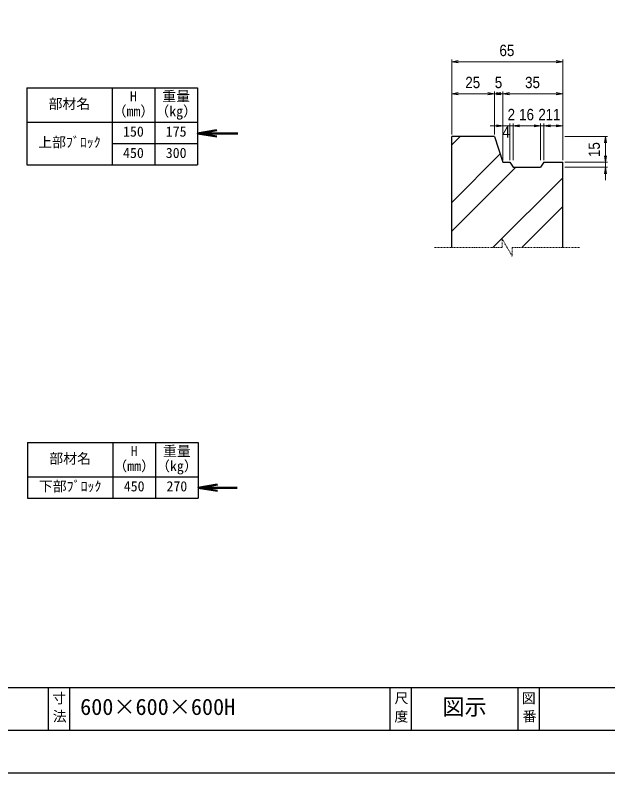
# Model space of a CAD drawing. Units: millimetres, scale not verified. Extents: x -210 to 210, y -148 to 148.
# Drawn here: x -77.7 to 61.1, y -148.5 to 28.8 of the extents above; entities that cross this region are included whole.
import ezdxf
from ezdxf.enums import TextEntityAlignment as Align

# ---------------------------------------------------------------- set-up
doc = ezdxf.new("R2010")
doc.units = ezdxf.units.MM
doc.linetypes.add('USER1', pattern=[12.95, 6.35, -3.175, 0.25, -3.175])
doc.layers.add('0-0', color=7, linetype='Continuous')
for name, color, linetype, lineweight in [('0-1_0', 9, 'Continuous', 25), ('0-2_dims', 2, 'Continuous', 13), ('0-3_pen1実線', 4, 'Continuous', 13), ('0-5_pen3実線', 7, 'Continuous', 25), ('0-6_pen4実線', 6, 'Continuous', 25), ('0-7_pen1一点', 4, 'USER1', 13)]:
    doc.layers.add(name, color=color, linetype=linetype, lineweight=lineweight)
doc.styles.add('ＭＳ ゴシック', font='')
doc.styles.add('ＭＳ Ｐゴシック', font='')
doc.styles.get('ＭＳ ゴシック').set_extended_font_data('MS Gothic')
doc.styles.get('ＭＳ Ｐゴシック').set_extended_font_data('MS PGothic')

# ---------------------------------------------------------------- blocks, each defined once
blk = doc.blocks.new('部分図 1')
at = {"layer": '0-1_0'}
blk.add_lwpolyline([(0, 0), (8400, 0), (8400, 5940), (0, 5940)], close=True, dxfattribs=at)
at = {"layer": '0-2_dims'}
for p, q in [((4690, 2988.4), (4690, 3338.69)), ((5210, 2868.4), (5210, 3338.69)), ((4690, 3328.69), (5210, 3328.69)), ((4690, 2988.4), (4690, 3188.69)), ((4890, 3178.69), (4690, 3178.69)), ((4890, 2988.4), (4890, 3188.69)), ((4890, 2988.4), (4890, 3188.69)), ((4890, 3178.69), (4930, 3178.69)), ((4930, 2868.4), (4930, 3188.69)), ((4930, 2868.4), (4930, 3188.69)), ((5210, 3178.69), (4930, 3178.69)), ((5210, 2868.4), (5210, 3188.69)), ((4930, 3028.55), (4870, 3028.55)), ((4962, 3028.55), (4902, 3028.55)), ((4930, 2868.4), (4930, 3038.55)), ((4962, 3028.55), (4930, 3028.55)), ((4962, 2868.4), (4962, 3038.55)), ((4962, 2868.4), (4962, 3038.55)), ((4962, 3028.55), (4978, 3028.55)), ((4962, 3028.55), (5022, 3028.55)), ((4978, 2868.4), (4978, 3038.55)), ((4978, 2868.4), (4978, 3038.55)), ((4978, 3028.55), (5038, 3028.55)), ((4978, 3028.55), (5106, 3028.55)), ((5106, 3028.55), (5046, 3028.55)), ((5106, 2868.4), (5106, 3038.55)), ((5106, 2868.4), (5106, 3038.55)), ((5106, 3028.55), (5122, 3028.55)), ((5122, 2868.4), (5122, 3038.55)), ((5122, 2868.4), (5122, 3038.55)), ((5122, 3028.55), (5182, 3028.55)), ((5122, 3028.55), (5210, 3028.55)), ((5210, 2868.4), (5210, 3038.55)), ((5220, 2978.4), (5420.05, 2978.4)), ((5410.05, 2978.4), (5410.05, 2858.4)), ((5410.05, 2858.4), (5410.05, 2918.4)), ((5220, 2858.4), (5420.05, 2858.4)), ((5220, 2858.4), (5420.05, 2858.4)), ((5410.05, 2858.4), (5410.05, 2834.4)), ((5220, 2834.4), (5420.05, 2834.4)), ((5410.05, 2834.4), (5410.05, 2774.4))]:
    blk.add_line(p, q, dxfattribs=at)
at = {"layer": '0-2_dims', "lineweight": 50}
for p, q in [((3499.75, 2993.07), (3688, 2993.07)), ((3503.05, 1334.39), (3686, 1334.39))]:
    blk.add_line(p, q, dxfattribs=at)
at = {"layer": '0-2_dims'}
for points in [[(4720, 3333.69), (4690, 3328.69), (4720, 3323.69)], [(5180, 3323.69), (5210, 3328.69), (5180, 3333.69)], [(4720, 3183.69), (4690, 3178.69), (4720, 3173.69)], [(4860, 3173.69), (4890, 3178.69), (4860, 3183.69)], [(4920, 3183.69), (4890, 3178.69), (4920, 3173.69)], [(4900, 3173.69), (4930, 3178.69), (4900, 3183.69)], [(4960, 3183.69), (4930, 3178.69), (4960, 3173.69)], [(5180, 3173.69), (5210, 3178.69), (5180, 3183.69)], [(4900, 3023.55), (4930, 3028.55), (4900, 3033.55)], [(5008, 3033.55), (4978, 3028.55), (5008, 3023.55)], [(5008, 3033.55), (4978, 3028.55), (5008, 3023.55)], [(5076, 3023.55), (5106, 3028.55), (5076, 3033.55)], [(5076, 3023.55), (5106, 3028.55), (5076, 3033.55)], [(5152, 3033.55), (5122, 3028.55), (5152, 3023.55)], [(5152, 3033.55), (5122, 3028.55), (5152, 3023.55)], [(5180, 3023.55), (5210, 3028.55), (5180, 3033.55)], [(5415.05, 2948.4), (5410.05, 2978.4), (5405.05, 2948.4)], [(5405.05, 2888.4), (5410.05, 2858.4), (5415.05, 2888.4)], [(5405.05, 2888.4), (5410.05, 2858.4), (5415.05, 2888.4)], [(5415.05, 2804.4), (5410.05, 2834.4), (5405.05, 2804.4)]]:
    blk.add_lwpolyline(points, dxfattribs=at)
at = {"layer": '0-2_dims', "lineweight": 50}
for points in [[(3589.75, 3008.07), (3499.75, 2993.07), (3589.75, 2978.07)], [(3593.05, 1349.39), (3503.05, 1334.39), (3593.05, 1319.39)]]:
    blk.add_lwpolyline(points, dxfattribs=at)
at = {"layer": '0-2_dims'}
for points in [[(4958.29, 3029.11), (4965.64, 3029.44), (4958.61, 3030.16)], [(4958.29, 3029.11), (4965.64, 3029.44), (4958.61, 3030.16)], [(4958.29, 3029.11), (4965.75, 3028.55), (4965.64, 3029.44)], [(4958.29, 3029.11), (4965.75, 3028.55), (4965.64, 3029.44)], [(4958.29, 3027.99), (4965.75, 3028.55), (4958.29, 3029.11)], [(4958.29, 3027.99), (4965.75, 3028.55), (4958.29, 3029.11)], [(4958.29, 3027.99), (4965.64, 3027.65), (4965.75, 3028.55)], [(4958.29, 3027.99), (4965.64, 3027.65), (4965.75, 3028.55)], [(4958.61, 3026.94), (4965.64, 3027.65), (4958.29, 3027.99)], [(4958.61, 3026.94), (4965.64, 3027.65), (4958.29, 3027.99)], [(4958.61, 3030.16), (4965.28, 3030.37), (4959.18, 3031.02)], [(4958.61, 3030.16), (4965.28, 3030.37), (4959.18, 3031.02)], [(4958.61, 3030.16), (4965.64, 3029.44), (4965.28, 3030.37)], [(4958.61, 3030.16), (4965.64, 3029.44), (4965.28, 3030.37)], [(4958.61, 3026.94), (4965.28, 3026.72), (4965.64, 3027.65)], [(4958.61, 3026.94), (4965.28, 3026.72), (4965.64, 3027.65)], [(4959.18, 3026.07), (4965.28, 3026.72), (4958.61, 3026.94)], [(4959.18, 3026.07), (4965.28, 3026.72), (4958.61, 3026.94)], [(4959.18, 3031.02), (4964.62, 3031.23), (4959.88, 3031.64)], [(4959.18, 3031.02), (4964.62, 3031.23), (4959.88, 3031.64)], [(4959.18, 3031.02), (4965.28, 3030.37), (4964.62, 3031.23)], [(4959.18, 3031.02), (4965.28, 3030.37), (4964.62, 3031.23)], [(4959.18, 3026.07), (4964.62, 3025.86), (4965.28, 3026.72)], [(4959.18, 3026.07), (4964.62, 3025.86), (4965.28, 3026.72)], [(4959.88, 3025.45), (4964.62, 3025.86), (4959.18, 3026.07)], [(4959.88, 3025.45), (4964.62, 3025.86), (4959.18, 3026.07)], [(4959.88, 3031.64), (4963.71, 3031.89), (4960.66, 3032.05)], [(4959.88, 3031.64), (4963.71, 3031.89), (4960.66, 3032.05)], [(4959.88, 3031.64), (4964.62, 3031.23), (4963.71, 3031.89)], [(4959.88, 3031.64), (4964.62, 3031.23), (4963.71, 3031.89)], [(4959.88, 3025.45), (4963.71, 3025.21), (4964.62, 3025.86)], [(4959.88, 3025.45), (4963.71, 3025.21), (4964.62, 3025.86)], [(4960.66, 3025.05), (4963.71, 3025.21), (4959.88, 3025.45)], [(4960.66, 3025.05), (4963.71, 3025.21), (4959.88, 3025.45)], [(4960.66, 3032.05), (4962.66, 3032.24), (4961.6, 3032.28)], [(4960.66, 3032.05), (4962.66, 3032.24), (4961.6, 3032.28)], [(4960.66, 3032.05), (4963.71, 3031.89), (4962.66, 3032.24)], [(4960.66, 3032.05), (4963.71, 3031.89), (4962.66, 3032.24)], [(4960.66, 3025.05), (4962.66, 3024.86), (4963.71, 3025.21)], [(4960.66, 3025.05), (4962.66, 3024.86), (4963.71, 3025.21)], [(4960.66, 3025.05), (4961.6, 3024.82), (4962.66, 3024.86)], [(4960.66, 3025.05), (4961.6, 3024.82), (4962.66, 3024.86)]]:
    blk.add_solid(points, dxfattribs=at)
at = {"layer": '0-3_pen1実線'}
for p, q in [((4690, 2938.85), (4729.55, 2978.4)), ((4690, 2669.44), (4917.24, 2896.68)), ((4690, 2534.74), (4989.66, 2834.4)), ((4883.07, 2458.4), (5210, 2785.33)), ((5017.77, 2458.4), (5210, 2650.63))]:
    blk.add_line(p, q, dxfattribs=at)
at = {"layer": '0-5_pen3実線'}
for p, q in [((3099.75, 3206.07), (3099.75, 2846.07)), ((3299.75, 3206.07), (3299.75, 2846.07)), ((2699.75, 3046.07), (3499.75, 3046.07)), ((3099.75, 2946.07), (3499.75, 2946.07)), ((4690, 2458.4), (4690, 2978.4)), ((4890, 2978.4), (4690, 2978.4)), ((4890, 2978.4), (4930, 2858.4)), ((5122, 2858.4), (5106, 2834.4)), ((5122, 2858.4), (5210, 2858.4)), ((5210, 2458.4), (5210, 2858.4)), ((3103.05, 1545.59), (3103.05, 1285.59)), ((3303.05, 1545.59), (3303.05, 1285.59)), ((2703.05, 1385.59), (3503.05, 1385.59)), ((2900, 400), (2900, 200)), ((4500, 400), (4500, 200)), ((5100, 400), (5100, 200))]:
    blk.add_line(p, q, dxfattribs=at)
blk.add_lwpolyline([(4930, 2858.4), (4962, 2858.4), (4978, 2834.4), (5106, 2834.4)], dxfattribs=at)
at = {"layer": '0-6_pen4実線'}
for p, q in [((2699.75, 3206.07), (3499.75, 3206.07)), ((2699.75, 3206.07), (2699.75, 2846.07)), ((3499.75, 3206.07), (3499.75, 2846.07)), ((2699.75, 2846.07), (3499.75, 2846.07)), ((2703.05, 1545.59), (3503.05, 1545.59)), ((2703.05, 1545.59), (2703.05, 1285.59)), ((3503.05, 1545.59), (3503.05, 1285.59)), ((2703.05, 1285.59), (3503.05, 1285.59)), ((200, 400), (8200, 400)), ((2800, 400), (2800, 200)), ((4400, 400), (4400, 200)), ((5000, 400), (5000, 200))]:
    blk.add_line(p, q, dxfattribs=at)
blk.add_lwpolyline([(200, 200), (8200, 200), (8200, 5740), (200, 5740)], close=True, dxfattribs=at)
at = {"layer": '0-7_pen1一点'}
for p, q in [((4950, 2458.4), (4926.91, 2498.4)), ((4926.91, 2458.4), (4926.91, 2498.4)), ((4610, 2458.4), (4926.91, 2458.4)), ((4950, 2458.4), (4973.09, 2418.4)), ((4973.09, 2458.4), (5290, 2458.4)), ((4973.09, 2458.4), (4973.09, 2418.4))]:
    blk.add_line(p, q, dxfattribs=at)
at = {"layer": '0-2_dims', "color": 7, "style": 'ＭＳ Ｐゴシック', "width": 0.9}
for s, p in [('65', (4913.64, 3338.69)), ('25', (4753.64, 3188.69)), ('5', (4891.82, 3188.69)), ('35', (5033.64, 3188.69)), ('2', (4951.82, 3038.55)), ('16', (5005.64, 3038.55)), ('2', (5095.82, 3038.55)), ('11', (5129.64, 3038.55)), ('4', (4927.82, 2957.18))]:
    blk.add_text(s, height=53.32, dxfattribs=at).set_placement(p, align=Align.BOTTOM_LEFT)
blk.add_text('15', height=53.32, rotation=90, dxfattribs=at).set_placement((5400.05, 2882.04), align=Align.BOTTOM_LEFT)
at = {"layer": '0-5_pen3実線', "style": 'ＭＳ ゴシック'}
for s, height, p in [('重量', 47.64, (3334.77, 3128.58)), ('部材名', 47.65, (2802.27, 3093.58)), ('H', 47.65, (3183.51, 3128.58)), ('（mm）', 47.66, (3102.24, 3058.57)), ('（kg）', 47.66, (3302.24, 3058.57)), ('150', 47.65, (3151.01, 2963.58)), ('175', 47.63, (3351.03, 2963.59)), ('上部ﾌﾞﾛｯｸ', 47.65, (2753.52, 2913.58)), ('450', 47.64, (3151.02, 2863.58)), ('300', 47.64, (3351.01, 2863.58)), ('H', 47.65, (3186.8, 1468.09)), ('重量', 47.64, (3338.06, 1468.09)), ('部材名', 47.65, (2805.56, 1433.09)), ('（mm）', 47.66, (3105.54, 1398.08)), ('（kg）', 47.66, (3305.54, 1398.08)), ('下部ﾌﾞﾛｯｸ', 47.65, (2756.81, 1303.09)), ('450', 47.64, (3154.32, 1303.1)), ('270', 47.65, (3354.31, 1303.09)), ('寸', 47.59, (2819.4, 311.09)), ('尺', 47.61, (4422.2, 311.83)), ('図', 47.61, (5018.4, 311.33)), ('600×600×600H', 76.24, (2950, 248)), ('図示', 76.23, (4646.03, 248.01)), ('法', 47.62, (2821.7, 226.25)), ('度', 47.63, (4421.7, 226)), ('番', 47.61, (5022.2, 226.5))]:
    blk.add_text(s, height=height, dxfattribs=at).set_placement(p, align=Align.BOTTOM_LEFT)

msp = doc.modelspace()

# ---------------------------------------------------------------- block references
at = {"layer": '0-0', "xscale": 0.05, "yscale": 0.05}
msp.add_blockref('部分図 1', (-210, -148.5), dxfattribs=at)

doc.saveas('drawing.dxf')
